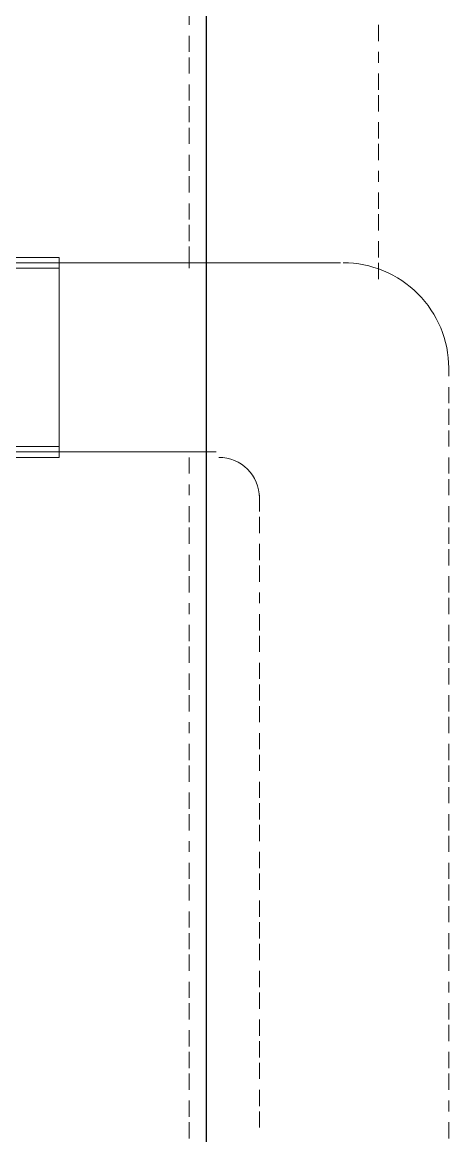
# Model space of a CAD drawing. Header units: millimetres. Extents: x 42 to 552, y 43 to 535.
# Drawn here: x 475.0568 to 475.1577, y 495.7425 to 496.0062 of the extents above; entities that cross this region are included whole.
import ezdxf

# ---------------------------------------------------------------- set-up
doc = ezdxf.new("R2010")
doc.units = ezdxf.units.MM
doc.header["$LTSCALE"] = 0.75
doc.header["$MEASUREMENT"] = 0
doc.layers.add('PDF_0', color=7, linetype='Continuous')
doc.layers.add('PENA_05', color=5, linetype='Continuous')

msp = doc.modelspace()

# ---------------------------------------------------------------- linework, layer by layer
at = {"layer": 'PDF_0', "lineweight": 18}
for points in [[(475.0963016174019, 496.0093587633636), (475.0963016174019, 496.005519687379)], [(475.1410908372227, 496.005519687379), (475.1410908372227, 496.0016806113944)], [(475.0963016174019, 496.0029603033892), (475.0963016174019, 495.9991212274045)], [(475.0963016174019, 495.9978415354097), (475.0963016174019, 495.9940024594249)], [(475.1410908372227, 495.9991212274045), (475.1410908372227, 495.9965618434147)], [(475.1410908372227, 495.9940024594249), (475.1410908372227, 495.9901633834405)], [(475.0963016174019, 495.9914430754353), (475.0963016174019, 495.9876039994507)], [(475.1410908372227, 495.9888836914455), (475.1410908372227, 495.9850446154609)], [(475.0963016174019, 495.9863243074557), (475.0963016174019, 495.9824852314711)], [(475.1410908372227, 495.9824852314711), (475.1410908372227, 495.9786461554864)], [(475.0963016174019, 495.9812055394763), (475.0963016174019, 495.9773664634916)], [(475.1410908372227, 495.9773664634916), (475.1410908372227, 495.973527387507)], [(475.0963016174019, 495.9748070795018), (475.0963016174019, 495.9709680035172)], [(475.1410908372227, 495.9709680035172), (475.1410908372227, 495.9684086195274)], [(475.0963016174019, 495.9696883115222), (475.0963016174019, 495.9658492355376)], [(475.1410908372227, 495.9658492355376), (475.1410908372227, 495.962010159553)], [(475.0963016174019, 495.9632898515478), (475.0963016174019, 495.9594507755631)], [(475.1410908372227, 495.9607304675582), (475.1410908372227, 495.9568913915735)], [(475.0963016174019, 495.9581710835683), (475.0963016174019, 495.9543320075837)], [(475.0963016174019, 495.9530523155889), (475.0963016174019, 495.9479335476093)], [(475.1410908372227, 495.9543320075837), (475.1410908372227, 495.9504929315991)], [(475.065589009525, 495.9479335476093), (475.0463936296019, 495.9479335476093)], [(475.0489530135915, 495.9492132396045), (475.065589009525, 495.9492132396045), (475.1321329932589, 495.9492132396045)], [(475.1410908372227, 495.9492132396041), (475.1410908372227, 495.9453741636195)], [(475.1577268331562, 495.9248990917018), (475.1577268331562, 495.922339707712)], [(475.1577268331562, 495.9197803237222), (475.1577268331562, 495.9159412477376)], [(475.1577268331562, 495.9146615557428), (475.1577268331562, 495.9108224797582)], [(475.1577268331562, 495.9095427877631), (475.1577268331562, 495.9057037117785)], [(475.065589009525, 495.9057037117781), (475.0463936296019, 495.9057037117781)], [(475.0489530135915, 495.9044240197837), (475.065589009525, 495.9044240197837), (475.1027000773765, 495.9044240197837)], [(475.0963016174019, 495.9031443277887), (475.0963016174019, 495.8993052518041)], [(475.1577268331562, 495.9031443277887), (475.1577268331562, 495.8993052518043)], [(475.1577268331562, 495.8980255598093), (475.1577268331562, 495.8941864838247)], [(475.0963016174019, 495.8967458678143), (475.0963016174019, 495.8941864838245)], [(475.1129376133354, 495.8941864838247), (475.1129376133354, 495.8903474078401)], [(475.0963016174019, 495.8916270998346), (475.0963016174019, 495.88778802385)], [(475.1577268331562, 495.8916270998349), (475.1577268331562, 495.8877880238502)], [(475.0963016174019, 495.8865083318552), (475.0963016174019, 495.8826692558706)], [(475.1129376133354, 495.889067715845), (475.1129376133354, 495.8852286398604)], [(475.1577268331562, 495.8865083318555), (475.1577268331562, 495.8826692558708)], [(475.1129376133354, 495.8826692558708), (475.1129376133354, 495.878830179886)], [(475.1577268331562, 495.8813895638758), (475.1577268331562, 495.8775504878912)], [(475.0963016174019, 495.8801098718808), (475.0963016174019, 495.8762707958962)], [(475.1129376133354, 495.8775504878912), (475.1129376133354, 495.8737114119066)], [(475.0963016174019, 495.8749911039014), (475.0963016174019, 495.8711520279165)], [(475.1577268331562, 495.8749911039014), (475.1577268331562, 495.8711520279168)], [(475.1129376133354, 495.8711520279168), (475.1129376133354, 495.8685926439269)], [(475.0963016174019, 495.8685926439269), (475.0963016174019, 495.8660332599371)], [(475.1577268331562, 495.869872335922), (475.1577268331562, 495.8660332599374)], [(475.1129376133354, 495.8660332599374), (475.1129376133354, 495.8621941839527)], [(475.0963016174019, 495.8634738759473), (475.0963016174019, 495.8596347999627)], [(475.1577268331562, 495.8634738759475), (475.1577268331562, 495.8596347999629)], [(475.1129376133354, 495.8609144919577), (475.1129376133354, 495.8570754159731)], [(475.0963016174019, 495.8583551079679), (475.0963016174019, 495.8545160319831)], [(475.1577268331562, 495.8583551079679), (475.1577268331562, 495.8545160319833)], [(475.1129376133354, 495.8545160319833), (475.1129376133354, 495.8506769559987)], [(475.1577268331562, 495.8532363399885), (475.1577268331562, 495.8493972640039)], [(475.0963016174019, 495.8519566479935), (475.0963016174019, 495.8481175720088)], [(475.1129376133354, 495.8493972640039), (475.1129376133354, 495.8455581880193)], [(475.0963016174019, 495.8468378800138), (475.0963016174019, 495.8429988040292)], [(475.1129376133354, 495.8442784960242), (475.1129376133354, 495.8404394200396)], [(475.1577268331562, 495.846837880014), (475.1577268331562, 495.8429988040294)], [(475.1577268331562, 495.8417191120344), (475.1577268331562, 495.83788003605)], [(475.0963016174019, 495.8404394200396), (475.0963016174019, 495.8378800360498)], [(475.1129376133354, 495.83788003605), (475.1129376133354, 495.8340409600652)], [(475.0963016174019, 495.83532065206), (475.0963016174019, 495.8314815760754)], [(475.1577268331562, 495.83532065206), (475.1577268331562, 495.8314815760756)], [(475.1129376133354, 495.8327612680704), (475.1129376133354, 495.8289221920858)], [(475.0963016174019, 495.8302018840803), (475.0963016174019, 495.8263628080957)], [(475.1577268331562, 495.8302018840806), (475.1577268331562, 495.826362808096)], [(475.1129376133354, 495.826362808096), (475.1129376133354, 495.8225237321113)], [(475.0963016174019, 495.8238034241061), (475.0963016174019, 495.8199643481215)], [(475.1577268331562, 495.8250831161012), (475.1577268331562, 495.8212440401165)], [(475.1129376133354, 495.8212440401165), (475.1129376133354, 495.8174049641317)], [(475.0963016174019, 495.8186846561265), (475.0963016174019, 495.8148455801419)], [(475.1577268331562, 495.8186846561267), (475.1577268331562, 495.8148455801421)], [(475.1129376133354, 495.8161252721369), (475.1129376133354, 495.8122861961523)], [(475.1577268331562, 495.8135658881471), (475.1577268331562, 495.8097268121625)], [(475.0963016174019, 495.8122861961521), (475.0963016174019, 495.8097268121622)], [(475.1129376133354, 495.8097268121625), (475.1129376133354, 495.8058877361779)], [(475.0963016174019, 495.8071674281726), (475.0963016174019, 495.803328352188)], [(475.1577268331562, 495.8071674281726), (475.1577268331562, 495.803328352188)], [(475.1129376133354, 495.8046080441831), (475.1129376133354, 495.8007689681984)], [(475.0963016174019, 495.802048660193), (475.0963016174019, 495.7982095842084)], [(475.1577268331562, 495.8020486601932), (475.1577268331562, 495.7982095842086)], [(475.1129376133354, 495.7982095842086), (475.1129376133354, 495.794370508224)], [(475.1577268331562, 495.7969298922136), (475.1577268331562, 495.793090816229)], [(475.0963016174019, 495.7956502002186), (475.0963016174019, 495.791811124234)], [(475.1129376133354, 495.793090816229), (475.1129376133354, 495.7892517402444)], [(475.0963016174019, 495.7905314322392), (475.0963016174019, 495.7866923562545)], [(475.1577268331562, 495.7905314322392), (475.1577268331562, 495.7866923562545)], [(475.1129376133354, 495.7879720482496), (475.1129376133354, 495.784132972265)], [(475.0963016174019, 495.7854126642595), (475.0963016174019, 495.7815735882749)], [(475.1577268331562, 495.7854126642598), (475.1577268331562, 495.7815735882751)], [(475.1129376133354, 495.7815735882751), (475.1129376133354, 495.7777345122905)], [(475.0963016174019, 495.7790142042853), (475.0963016174019, 495.7751751283005)], [(475.1577268331562, 495.7790142042853), (475.1577268331562, 495.7764548202955)], [(475.1129376133354, 495.7764548202955), (475.1129376133354, 495.7726157443109)], [(475.0963016174019, 495.7738954363057), (475.0963016174019, 495.7700563603211)], [(475.1577268331562, 495.7738954363057), (475.1577268331562, 495.7700563603213)], [(475.1129376133354, 495.7700563603213), (475.1129376133354, 495.7662172843364)], [(475.1577268331562, 495.7687766683263), (475.1577268331562, 495.7649375923417)], [(475.0963016174019, 495.7674969763312), (475.0963016174019, 495.7636579003466)], [(475.1129376133354, 495.7649375923417), (475.1129376133354, 495.761098516357)], [(475.0963016174019, 495.7623782083518), (475.0963016174019, 495.7585391323672)], [(475.1577268331562, 495.7623782083518), (475.1577268331562, 495.7585391323672)], [(475.1129376133354, 495.7598188243622), (475.1129376133354, 495.7559797483774)], [(475.0963016174019, 495.7572594403722), (475.0963016174019, 495.7534203643876)], [(475.1577268331562, 495.7572594403724), (475.1577268331562, 495.7534203643878)], [(475.1129376133354, 495.7534203643878), (475.1129376133354, 495.749581288403)], [(475.0963016174019, 495.7508609803978), (475.0963016174019, 495.7470219044131)], [(475.1577268331562, 495.750860980398), (475.1577268331562, 495.7483015964082)], [(475.1129376133354, 495.7483015964082), (475.1129376133354, 495.7444625204236)], [(475.0963016174019, 495.7457422124183), (475.0963016174019, 495.7419031364337)], [(475.1577268331562, 495.7457422124183), (475.1577268331562, 495.7419031364337)]]:
    msp.add_lwpolyline(points, dxfattribs=at)
msp.add_lwpolyline([(475.0540717815711, 495.9031443277885), (475.065589009525, 495.9031443277885), (475.065589009525, 495.9504929315991), (475.0540717815711, 495.9504929315991)], close=True, dxfattribs=at)
for centre, radius, start, end in [((475.1327735722275, 495.9242599786757), 0.02495326093959966, 359.9983170069069, 90.00168299296278), ((475.1033397011583, 495.8935464156112), 0.009597912180148261, 0.001326542335073139, 89.99867345935851)]:
    msp.add_arc(centre, radius, start, end, dxfattribs=at)
at = {"layer": 'PENA_05', "linetype": 'Continuous'}
msp.add_line((475.1004496348492, 495.5115585973537), (475.1004496348492, 498.1115585973536), dxfattribs=at)

doc.saveas('drawing.dxf')
